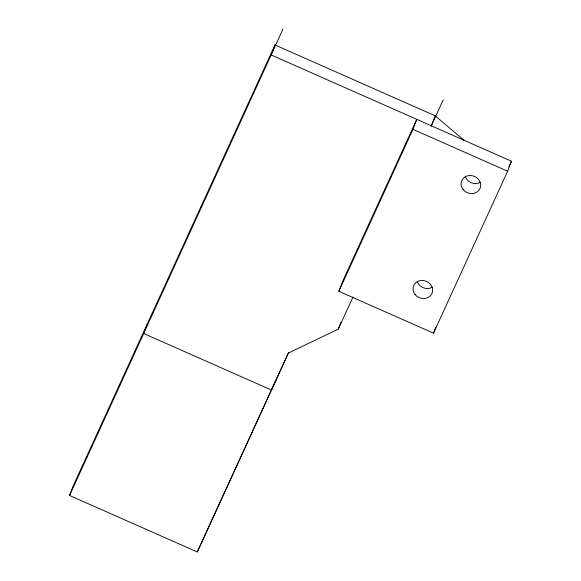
<?xml version="1.0" encoding="UTF-8"?>
<svg xmlns="http://www.w3.org/2000/svg" width="581" height="581" viewBox="0 0 581 581"><rect width="100%" height="100%" fill="white"/><g stroke="black" fill="none" stroke-linecap="round" stroke-linejoin="round"><path stroke-width="0.87" d="M464.11 140.275L435.162 115.793L274.966 44.969L73.373 485.484L69.56 495.477L197.293 551.95L288.292 353.103L338.309 329.093L339.377 326.231M339.594 325.665L340.023 324.518M340.234 323.944L340.451 323.377M340.662 322.804L340.88 322.23M147.487 323.53L143.674 333.523L271.407 389.996L275.939 380.315M274.966 44.969L271.145 54.963L511.44 161.206L507.627 171.199L433.513 333.153L338.846 291.299L342.667 281.306L416.78 119.352L412.96 129.345L338.846 291.299M431.342 125.786L435.162 115.793M433.513 333.153L435.735 327.321M69.56 495.477L283.005 29.05M288.692 352.442L197.293 551.95M338.309 329.093L353.023 296.927M431.124 126.259L443.201 99.874M508.803 166.958L511.44 161.206M412.96 129.345L507.627 171.199M432.315 287.261A9.957 8.904 20.9 0 1 417.26 281.48M480.342 182.318A9.957 8.904 20.9 0 1 465.185 176.181M463.115 189.544A9.957 8.904 20.9 0 0 479.971 188.571A9.957 8.904 20.9 0 0 469.528 175.52A9.957 8.904 20.9 0 0 463.115 189.544M415.088 294.494A9.957 8.904 20.9 0 0 431.952 293.514A9.957 8.904 20.9 0 0 421.508 280.463A9.957 8.904 20.9 0 0 415.088 294.494"/></g></svg>
